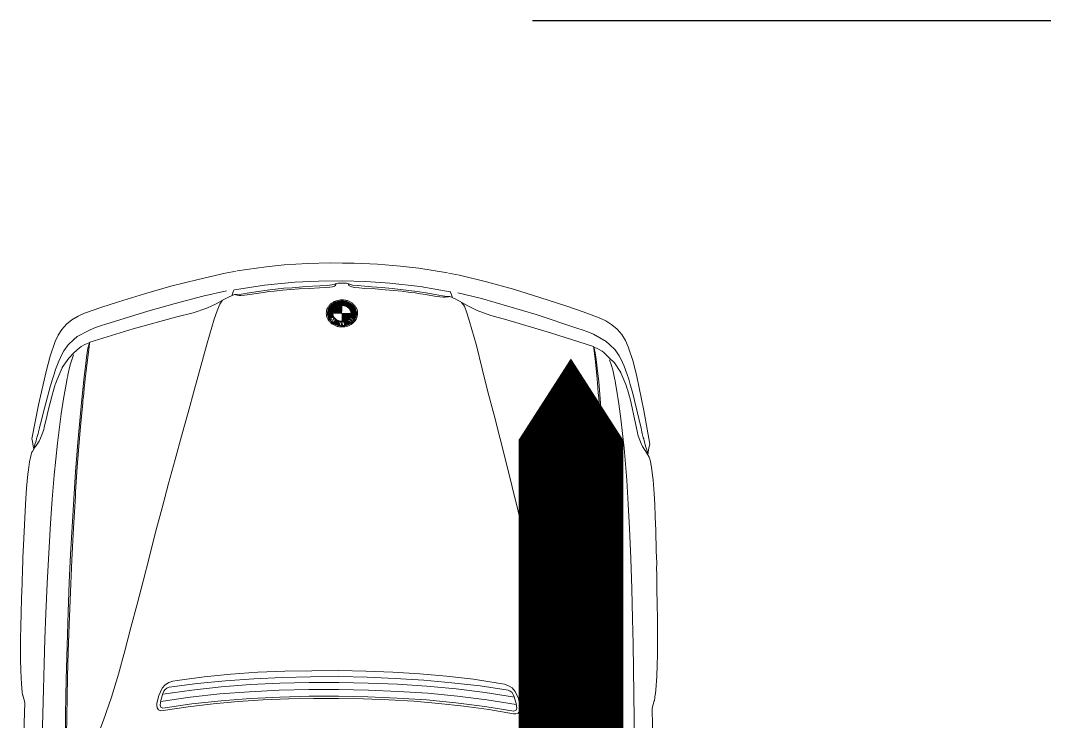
# Model space of a CAD drawing. Header units: metres. Extents: x -525 to 413, y -37 to 272.
# Drawn here: x 4.343 to 7.282, y 56.848 to 58.859 of the extents above; entities that cross this region are included whole.
import ezdxf

# ---------------------------------------------------------------- set-up
doc = ezdxf.new("R2010")
doc.units = ezdxf.units.M
doc.header["$MEASUREMENT"] = 0
doc.layers.get('0').update_dxf_attribs({"color": 254})
doc.layers.add('AUTOS', color=254, linetype='Continuous', lineweight=20)
doc.layers.add('SIMBOLOGIA', color=254, linetype='Continuous', lineweight=18)
doc.layers.add('COLUMNA', color=254, linetype='Continuous')

# ---------------------------------------------------------------- blocks, each defined once
blk = doc.blocks.new('8AUTOS')
at = {"linetype": 'Continuous'}
for p, q in [((1.7237, 1.2123), (1.4727, 1.2165)), ((1.7651, 1.2222), (1.7626, 1.2216)), ((2.4373, 1.2062), (2.4353, 1.2067)), ((2.512, 1.1843), (2.5005, 1.1872)), ((2.6866, 1.1224), (2.6856, 1.1229)), ((2.7598, 1.0446), (2.7536, 1.0585)), ((2.8325, 0.3537), (2.8326, 0.3517)), ((2.8338, 0.355), (2.8339, 0.3529)), ((2.8351, 0.3561), (2.8351, 0.3542)), ((2.8364, 0.3571), (2.8364, 0.3554)), ((2.8377, 0.358), (2.8377, 0.3566)), ((2.839, 0.3589), (2.839, 0.3558)), ((2.8403, 0.3597), (2.8403, 0.354)), ((2.8416, 0.3604), (2.8417, 0.3521)), ((2.8429, 0.361), (2.843, 0.3502)), ((2.8442, 0.3616), (2.8443, 0.3484)), ((2.8455, 0.362), (2.8456, 0.3453)), ((2.8468, 0.3625), (2.8469, 0.346)), ((2.8481, 0.3629), (2.8482, 0.3467)), ((2.8494, 0.3632), (2.8495, 0.3472)), ((2.8507, 0.3634), (2.8508, 0.3476)), ((2.852, 0.3636), (2.8521, 0.3479)), ((2.8533, 0.3638), (2.8534, 0.3481)), ((2.8546, 0.3639), (2.8547, 0.3483)), ((2.8559, 0.3639), (2.856, 0.3483)), ((2.8572, 0.3639), (2.8573, 0.3483)), ((2.8585, 0.3638), (2.8586, 0.3482)), ((2.8598, 0.3637), (2.8599, 0.348)), ((2.8611, 0.3635), (2.8612, 0.3477)), ((2.8624, 0.3633), (2.8625, 0.3473)), ((2.8637, 0.363), (2.8638, 0.3468)), ((2.865, 0.3627), (2.8651, 0.3462)), ((2.8663, 0.3622), (2.8664, 0.3455)), ((2.8676, 0.3618), (2.8677, 0.3447)), ((2.8689, 0.3612), (2.869, 0.3437)), ((2.8702, 0.3606), (2.8703, 0.3425)), ((2.8715, 0.3599), (2.8717, 0.3412)), ((2.8728, 0.3592), (2.873, 0.3397)), ((2.8741, 0.3584), (2.8743, 0.3378)), ((2.8754, 0.3575), (2.8756, 0.3355)), ((2.8767, 0.3565), (2.8769, 0.3324)), ((2.878, 0.3554), (2.8783, 0.3274)), ((2.8793, 0.3541), (2.8799, 0.291)), ((2.8807, 0.3528), (2.8812, 0.2924)), ((2.821, 0.3313), (2.8212, 0.3129)), ((2.8223, 0.3363), (2.8224, 0.3294)), ((2.8224, 0.3248), (2.8225, 0.3194)), ((2.8236, 0.3399), (2.8237, 0.3294)), ((2.8237, 0.3243), (2.8237, 0.3199)), ((2.8248, 0.3428), (2.825, 0.3295)), ((2.825, 0.3238), (2.825, 0.3204)), ((2.8261, 0.3452), (2.8263, 0.3296)), ((2.8274, 0.3473), (2.8276, 0.3296)), ((2.8287, 0.3492), (2.8289, 0.3297)), ((2.8289, 0.3255), (2.8289, 0.3252)), ((2.83, 0.3509), (2.8302, 0.3298)), ((2.8302, 0.3256), (2.8302, 0.3247)), ((2.8313, 0.3524), (2.8313, 0.3505)), ((2.8313, 0.3455), (2.8315, 0.3298)), ((2.8315, 0.3257), (2.8315, 0.3241)), ((2.8326, 0.3447), (2.8328, 0.3299)), ((2.8328, 0.3271), (2.8329, 0.3173)), ((2.834, 0.3406), (2.8341, 0.327)), ((2.8352, 0.3503), (2.8352, 0.3478)), ((2.8353, 0.3397), (2.8353, 0.3321)), ((2.8365, 0.3515), (2.8365, 0.3489)), ((2.8365, 0.3453), (2.8365, 0.3443)), ((2.8366, 0.3396), (2.8366, 0.3351)), ((2.8367, 0.3304), (2.8367, 0.3222)), ((2.8378, 0.3509), (2.8378, 0.3501)), ((2.8378, 0.3466), (2.8378, 0.344)), ((2.8379, 0.3402), (2.8379, 0.3375)), ((2.8379, 0.3337), (2.838, 0.3222)), ((2.8391, 0.3478), (2.8391, 0.3452)), ((2.8392, 0.3414), (2.8392, 0.3393)), ((2.8392, 0.3361), (2.8393, 0.3222)), ((2.8404, 0.3472), (2.8404, 0.3464)), ((2.8404, 0.3426), (2.8405, 0.3409)), ((2.8405, 0.338), (2.8406, 0.3222)), ((2.8417, 0.3438), (2.8417, 0.3423)), ((2.8418, 0.3396), (2.8419, 0.3223)), ((2.843, 0.345), (2.843, 0.3435)), ((2.8431, 0.3409), (2.8432, 0.3223)), ((2.8443, 0.3462), (2.8443, 0.3445)), ((2.8443, 0.3421), (2.8445, 0.3223)), ((2.8456, 0.343), (2.8458, 0.3223)), ((2.8469, 0.3438), (2.8471, 0.3223)), ((2.8482, 0.3445), (2.8484, 0.3223)), ((2.8495, 0.3451), (2.8497, 0.3223)), ((2.8508, 0.3455), (2.851, 0.3223)), ((2.8521, 0.3459), (2.8523, 0.3223)), ((2.8534, 0.3461), (2.8536, 0.3224)), ((2.8547, 0.3463), (2.8549, 0.3224)), ((2.856, 0.3483), (2.8565, 0.2964)), ((2.882, 0.3513), (2.8825, 0.2939)), ((2.8833, 0.3497), (2.8838, 0.2956)), ((2.8846, 0.3478), (2.885, 0.2974)), ((2.8859, 0.3458), (2.8863, 0.2995)), ((2.8872, 0.3434), (2.8876, 0.302)), ((2.8886, 0.3405), (2.8889, 0.3048)), ((2.8899, 0.337), (2.8902, 0.3084)), ((2.8912, 0.3319), (2.8914, 0.3135)), ((2.8225, 0.3148), (2.8226, 0.3078)), ((2.8238, 0.3148), (2.8239, 0.3043)), ((2.8251, 0.3147), (2.8252, 0.3014)), ((2.8263, 0.3233), (2.8263, 0.321)), ((2.8264, 0.3147), (2.8265, 0.299)), ((2.8276, 0.3228), (2.8276, 0.3215)), ((2.8277, 0.3146), (2.8279, 0.2969)), ((2.8289, 0.3223), (2.8289, 0.322)), ((2.829, 0.3191), (2.829, 0.3187)), ((2.829, 0.3146), (2.8292, 0.2951)), ((2.8302, 0.3196), (2.8303, 0.3187)), ((2.8303, 0.3145), (2.8304, 0.2977)), ((2.8305, 0.2953), (2.8305, 0.2934)), ((2.8315, 0.3202), (2.8316, 0.3187)), ((2.8316, 0.3145), (2.8317, 0.2988)), ((2.8329, 0.3144), (2.833, 0.3)), ((2.8331, 0.2948), (2.8331, 0.2906)), ((2.8342, 0.3174), (2.8343, 0.3011)), ((2.8344, 0.296), (2.8344, 0.2947)), ((2.8355, 0.3123), (2.8356, 0.3023)), ((2.8368, 0.3093), (2.8369, 0.3034)), ((2.8382, 0.307), (2.8382, 0.3044)), ((2.8383, 0.2962), (2.8383, 0.2959)), ((2.8395, 0.3051), (2.8395, 0.3028)), ((2.8395, 0.2995), (2.8396, 0.297)), ((2.8408, 0.3036), (2.8408, 0.2982)), ((2.8421, 0.3022), (2.8421, 0.2993)), ((2.8434, 0.3011), (2.8434, 0.2991)), ((2.8447, 0.3001), (2.8447, 0.2983)), ((2.8448, 0.296), (2.8449, 0.283)), ((2.846, 0.2993), (2.8462, 0.2825)), ((2.8473, 0.2986), (2.8475, 0.2821)), ((2.8486, 0.298), (2.8488, 0.2818)), ((2.8499, 0.2975), (2.8501, 0.2815)), ((2.8513, 0.2971), (2.8514, 0.2813)), ((2.8526, 0.2968), (2.8527, 0.2811)), ((2.8539, 0.2966), (2.854, 0.2809)), ((2.8552, 0.2965), (2.8553, 0.2809)), ((2.8562, 0.3224), (2.8564, 0.2984)), ((2.8565, 0.2964), (2.8566, 0.2809)), ((2.8575, 0.3224), (2.8577, 0.2985)), ((2.8578, 0.2965), (2.8579, 0.2809)), ((2.8588, 0.3224), (2.859, 0.2987)), ((2.8591, 0.2966), (2.8592, 0.281)), ((2.8601, 0.3224), (2.8603, 0.2989)), ((2.8604, 0.2969), (2.8605, 0.2811)), ((2.8614, 0.3224), (2.8616, 0.2992)), ((2.8617, 0.2972), (2.8618, 0.2813)), ((2.8627, 0.3224), (2.8629, 0.2997)), ((2.8629, 0.2976), (2.8631, 0.2816)), ((2.864, 0.3225), (2.8642, 0.3003)), ((2.8642, 0.2981), (2.8644, 0.2819)), ((2.8653, 0.3225), (2.8655, 0.3009)), ((2.8655, 0.2987), (2.8657, 0.2823)), ((2.8666, 0.3225), (2.8668, 0.3017)), ((2.8668, 0.2995), (2.867, 0.2827)), ((2.8679, 0.3225), (2.8681, 0.3027)), ((2.8681, 0.3003), (2.8683, 0.2832)), ((2.8692, 0.3225), (2.8694, 0.3038)), ((2.8694, 0.3013), (2.8696, 0.2838)), ((2.8705, 0.3225), (2.8707, 0.3052)), ((2.8707, 0.3025), (2.8709, 0.2844)), ((2.8718, 0.3225), (2.872, 0.3067)), ((2.872, 0.3038), (2.8722, 0.2851)), ((2.8731, 0.3225), (2.8732, 0.3086)), ((2.8733, 0.3054), (2.8735, 0.2859)), ((2.8744, 0.3225), (2.8745, 0.311)), ((2.8746, 0.3073), (2.8747, 0.2867)), ((2.8757, 0.3226), (2.8758, 0.3143)), ((2.8758, 0.3096), (2.876, 0.2876)), ((2.8771, 0.3127), (2.8773, 0.2887)), ((2.8784, 0.3177), (2.8786, 0.2898)), ((2.8318, 0.2937), (2.8318, 0.292)), ((2.8344, 0.2909), (2.8344, 0.2894)), ((2.8357, 0.2897), (2.8357, 0.2883)), ((2.837, 0.2904), (2.837, 0.2873)), ((2.8383, 0.2915), (2.8383, 0.2894)), ((2.8383, 0.2879), (2.8383, 0.2864)), ((2.8396, 0.287), (2.8397, 0.2856)), ((2.8409, 0.2862), (2.841, 0.2848)), ((2.8422, 0.2894), (2.8423, 0.2842)), ((2.8435, 0.2927), (2.8436, 0.2835)), ((2.7727, -0.4014), (2.7668, -0.4154)), ((2.7009, -0.4805), (2.6999, -0.481)), ((2.5275, -0.5456), (2.516, -0.5487)), ((1.7398, -0.5876), (1.4889, -0.5964)), ((2.4532, -0.5688), (2.4512, -0.5693)), ((1.7814, -0.5968), (1.7789, -0.5963))]:
    blk.add_line(p, q, dxfattribs=at)
for points in [[(1.7447, 1.2185), (1.7342, 1.2159), (1.7237, 1.2123)], [(1.7626, 1.2216), (1.7541, 1.2206), (1.7447, 1.2191)], [(1.7452, 1.219), (1.7447, 1.2185), (1.7452, 1.219)], [(2.4353, 1.2067), (2.4148, 1.211), (2.3912, 1.2138), (2.3787, 1.2151), (2.3382, 1.2183), (2.3092, 1.22), (2.2727, 1.2212), (2.2336, 1.2229), (2.1751, 1.2243), (2.1391, 1.2255), (2.1236, 1.2254), (2.1086, 1.2257), (2.0646, 1.2263), (2.0221, 1.227), (1.9801, 1.2276), (1.9421, 1.2277), (1.9061, 1.2279), (1.8761, 1.2277), (1.8476, 1.2269), (1.8146, 1.2256), (1.7761, 1.2233), (1.7656, 1.2222)], [(2.4393, 1.2057), (2.4393, 1.2057), (2.4373, 1.2062)], [(2.4438, 1.2037), (2.4418, 1.2047), (2.4393, 1.2057)], [(2.4808, 1.2056), (2.4738, 1.204), (2.4648, 1.2024), (2.4506, 1.1998)], [(2.6747, 1.1683), (2.578, 1.1884), (2.4808, 1.2056)], [(2.4624, 1.1924), (2.4549, 1.1973), (2.4438, 1.2037)], [(2.4749, 1.1935), (2.4644, 1.1969), (2.4508, 1.1997)], [(2.5081, 1.1718), (2.4971, 1.1752), (2.483, 1.1806), (2.474, 1.185), (2.4624, 1.1924)], [(2.4749, 1.1935), (2.4804, 1.1921), (2.4905, 1.1896), (2.4965, 1.1882), (2.4995, 1.1872), (2.5005, 1.1872)], [(2.8091, 1.012), (2.8029, 1.0284), (2.7963, 1.0444), (2.7759, 1.0807), (2.7673, 1.0906), (2.7517, 1.106), (2.7341, 1.1183), (2.7261, 1.1228), (2.705, 1.1326), (2.6804, 1.1413), (2.6674, 1.1452), (2.6523, 1.1496), (2.6303, 1.1559), (2.5546, 1.1742), (2.5265, 1.181), (2.521, 1.1824), (2.512, 1.1843)], [(2.7234, 1.0902), (2.7093, 1.0951), (2.6943, 1.0995), (2.6657, 1.1057), (2.6657, 1.1057), (2.6632, 1.1062), (2.6552, 1.1076), (2.6387, 1.1105), (2.5971, 1.1171), (2.5536, 1.1227), (2.469, 1.132), (2.3774, 1.1396), (2.3084, 1.144), (2.2388, 1.1479), (2.1528, 1.1516), (2.0663, 1.1544), (1.9797, 1.1566), (1.9072, 1.1579), (1.8352, 1.1588), (1.7632, 1.1596), (1.6917, 1.1605), (1.6162, 1.1608), (1.5407, 1.1616), (1.4382, 1.1617)], [(2.6379, 1.1415), (2.6244, 1.1453), (2.6068, 1.1502), (2.5848, 1.1555), (2.5627, 1.1603), (2.5452, 1.1641), (2.5136, 1.1709), (2.5081, 1.1718)], [(2.861, 1.015), (2.8436, 1.0608), (2.835, 1.0792), (2.8238, 1.0971), (2.8112, 1.1125), (2.796, 1.1254), (2.7789, 1.1357), (2.7604, 1.1441), (2.7182, 1.1577), (2.6747, 1.1683)], [(2.6856, 1.1229), (2.6519, 1.1366), (2.6394, 1.141), (2.6379, 1.1415)], [(2.6866, 1.1224), (2.7142, 1.1041), (2.7288, 1.0894)], [(1.6088, 1.0948), (1.6923, 1.0955), (1.7918, 1.0949), (1.8888, 1.0943), (1.9858, 1.0926), (2.0703, 1.0909), (2.1503, 1.0886), (2.2299, 1.0858), (2.3094, 1.0825), (2.3884, 1.0787), (2.4725, 1.074), (2.5555, 1.0677), (2.5861, 1.0655), (2.6606, 1.0592), (2.6907, 1.0559), (2.7162, 1.0532), (2.7302, 1.0513), (2.7432, 1.0494), (2.7492, 1.048)], [(1.6233, 1.0914), (1.6943, 1.0915), (1.7328, 1.0914), (1.7593, 1.0916), (1.7803, 1.0913), (1.7998, 1.091), (1.8713, 1.0906), (1.9488, 1.0893), (2.0659, 1.0868), (2.1354, 1.085), (2.2269, 1.0818), (2.3179, 1.0781), (2.3304, 1.0777), (2.402, 1.0739), (2.473, 1.0695), (2.5286, 1.066), (2.5856, 1.0615), (2.5926, 1.0611), (2.5986, 1.0606), (2.6136, 1.0592), (2.6286, 1.0579), (2.6436, 1.0565), (2.6557, 1.0556), (2.6787, 1.0533), (2.7257, 1.0487), (2.7477, 1.0459), (2.7568, 1.045), (2.7608, 1.0446)], [(2.7288, 1.0894), (2.744, 1.0734), (2.7475, 1.0689), (2.7536, 1.0585)], [(2.8877, 0.6658), (2.8766, 0.6736), (2.8575, 0.6809), (2.8334, 0.6887), (2.7638, 0.7081), (2.6976, 0.7245), (2.631, 0.7414), (2.5638, 0.7588), (2.4962, 0.7762), (2.4285, 0.7936), (2.3588, 0.811), (2.2887, 0.8283), (2.219, 0.8457), (2.1489, 0.8626), (2.0782, 0.8794), (2.0111, 0.8953), (1.9439, 0.9117), (1.8768, 0.9281), (1.8096, 0.9455), (1.7429, 0.9645), (1.6767, 0.9854), (1.5875, 1.0181), (1.5498, 1.0347)], [(2.7598, 1.0446), (2.7557, 1.046), (2.7492, 1.048)], [(2.8643, 0.71), (2.8504, 0.7498), (2.8375, 0.7957), (2.8009, 0.9209), (2.7608, 1.0446)], [(2.9149, 0.6549), (2.8986, 0.7228), (2.8764, 0.8016), (2.8527, 0.8794), (2.8132, 0.999), (2.8091, 1.012)], [(2.861, 1.015), (2.878, 0.9646), (2.9022, 0.8898), (2.9253, 0.8145), (2.9465, 0.7372), (2.9657, 0.6594), (2.972, 0.6279)], [(1.7286, 0.8338), (1.7216, 0.8338), (1.7146, 0.8322), (1.7092, 0.8281), (1.7067, 0.8216), (1.7073, 0.8146)], [(1.7749, 0.7992), (1.7724, 0.8052), (1.7683, 0.8107), (1.7628, 0.8141), (1.7563, 0.8166), (1.7497, 0.8185), (1.7432, 0.8204), (1.7367, 0.8219), (1.7302, 0.8233), (1.7232, 0.8243), (1.7172, 0.8222), (1.7148, 0.8157)], [(1.7946, 0.7764), (1.792, 0.7884), (1.7879, 0.8003), (1.7813, 0.8108), (1.7717, 0.8192), (1.7507, 0.8285), (1.7286, 0.8338)], [(1.7073, 0.8146), (1.7199, 0.7437), (1.7295, 0.6723), (1.7372, 0.6004), (1.7433, 0.5284), (1.7475, 0.4565), (1.7501, 0.3845), (1.7513, 0.3125)], [(1.7148, 0.8157), (1.7285, 0.7328), (1.7388, 0.6489), (1.747, 0.565), (1.7523, 0.481), (1.756, 0.3965), (1.7578, 0.3126)], [(1.7337, 0.8224), (1.7475, 0.7385), (1.7582, 0.6536), (1.766, 0.5686), (1.7717, 0.4832), (1.7755, 0.3982), (1.7773, 0.3127)], [(1.7548, 0.8171), (1.768, 0.7337), (1.7788, 0.6498), (1.7865, 0.5658), (1.7923, 0.4819), (1.7955, 0.3974), (1.7973, 0.3129)], [(1.7749, 0.7992), (1.7871, 0.7188), (1.7964, 0.6379), (1.8036, 0.557), (1.8088, 0.4755), (1.812, 0.3945), (1.8138, 0.3131)], [(1.8313, 0.3132), (1.8296, 0.3907), (1.8269, 0.4682), (1.8222, 0.5456), (1.8155, 0.6226), (1.8063, 0.6995), (1.7946, 0.7764)], [(2.9045, 0.6318), (2.8983, 0.6468), (2.8912, 0.6597), (2.8775, 0.6836), (2.8643, 0.71)], [(2.9013, 0.6395), (2.9149, 0.6349), (2.9169, 0.6339), (2.9185, 0.6325)], [(2.9045, 0.6318), (2.9045, 0.6313), (2.9045, 0.6298), (2.904, 0.6278), (2.9035, 0.6238), (2.9026, 0.6183), (2.9026, 0.6138), (2.9037, 0.6028), (2.9059, 0.5878), (2.9101, 0.5624), (2.9122, 0.5474), (2.9148, 0.5329), (2.9165, 0.5184), (2.9197, 0.4945), (2.9219, 0.4705), (2.9241, 0.4465), (2.9264, 0.4175), (2.9281, 0.388), (2.9293, 0.372), (2.9309, 0.3586), (2.932, 0.3506), (2.934, 0.3456), (2.9361, 0.3421), (2.9381, 0.3416), (2.9391, 0.3411), (2.9401, 0.3411), (2.9406, 0.3411), (2.9406, 0.3421), (2.94, 0.3436), (2.939, 0.3466), (2.9375, 0.3526), (2.9358, 0.3666), (2.9341, 0.3871), (2.9325, 0.4076), (2.9302, 0.4371), (2.9274, 0.4665), (2.9252, 0.4905), (2.922, 0.5145), (2.9188, 0.5385), (2.9151, 0.5639), (2.9103, 0.5894), (2.9066, 0.6113), (2.905, 0.6238), (2.9045, 0.6298), (2.9045, 0.6318)], [(2.9185, 0.6325), (2.9332, 0.5466), (2.943, 0.4597), (2.9476, 0.3912), (2.9497, 0.3232)], [(2.9725, 0.6254), (2.9858, 0.5426), (2.989, 0.5166), (2.9922, 0.4906), (2.9973, 0.4242), (3.0004, 0.3577), (3.0007, 0.3237)], [(2.8314, 0.3507), (2.8382, 0.357), (2.8452, 0.3471), (2.8382, 0.3404)], [(2.8355, 0.348), (2.8381, 0.3504), (2.837, 0.352), (2.8344, 0.3496), (2.8344, 0.3496)], [(2.8367, 0.3456), (2.8396, 0.3483), (2.8407, 0.3467), (2.8378, 0.344)], [(2.9427, 0.3232), (2.9427, 0.3272), (2.9426, 0.3317), (2.9426, 0.3352), (2.9416, 0.3386), (2.9406, 0.3416)], [(2.9779, 0.0215), (2.9897, 0.1046), (2.9924, 0.1306), (2.9952, 0.1566), (2.9991, 0.2232), (3.001, 0.2897), (3.0007, 0.3237)], [(1.7163, -0.1903), (1.7276, -0.1192), (1.736, -0.0477), (1.7423, 0.0244), (1.7472, 0.0965), (1.7501, 0.1685), (1.7514, 0.2405), (1.7513, 0.3125)], [(1.7238, -0.1913), (1.736, -0.1082), (1.7448, -0.0241), (1.7515, 0.06), (1.7553, 0.144), (1.7575, 0.2286), (1.7578, 0.3126)], [(1.7428, -0.1976), (1.7551, -0.1135), (1.7643, -0.0284), (1.7706, 0.0567), (1.7748, 0.1422), (1.777, 0.2272), (1.7773, 0.3127)], [(1.7638, -0.1919), (1.7755, -0.1083), (1.7848, -0.0242), (1.791, 0.0598), (1.7953, 0.1439), (1.797, 0.2284), (1.7973, 0.3129)], [(1.7836, -0.1737), (1.7944, -0.0931), (1.8022, -0.0121), (1.8079, 0.069), (1.8117, 0.1505), (1.8135, 0.2316), (1.8138, 0.3131)], [(1.8313, 0.3132), (1.831, 0.2357), (1.8297, 0.1582), (1.8263, 0.0807), (1.821, 0.0036), (1.8132, -0.0735), (1.8029, -0.1506)], [(2.91, 0.0139), (2.91, 0.0144), (2.91, 0.0159), (2.9095, 0.0178), (2.9089, 0.0218), (2.9079, 0.0273), (2.9078, 0.0318), (2.9087, 0.0428), (2.9106, 0.0579), (2.9144, 0.0834), (2.9162, 0.0984), (2.9186, 0.1129), (2.92, 0.1274), (2.9228, 0.1515), (2.9245, 0.1755), (2.9263, 0.1995), (2.9281, 0.2285), (2.9293, 0.258), (2.9302, 0.274), (2.9315, 0.2876), (2.9325, 0.2956), (2.9344, 0.3006), (2.9364, 0.3041), (2.9384, 0.3046), (2.9394, 0.3051), (2.9404, 0.3051), (2.9409, 0.3051), (2.9409, 0.3041), (2.9404, 0.3026), (2.9394, 0.2996), (2.938, 0.2936), (2.9366, 0.2796), (2.9353, 0.2591), (2.934, 0.2386), (2.9322, 0.2091), (2.93, 0.1795), (2.9282, 0.1555), (2.9254, 0.1315), (2.9227, 0.1075), (2.9194, 0.0819), (2.9151, 0.0564), (2.9118, 0.0344), (2.9104, 0.0219), (2.91, 0.0159), (2.91, 0.0139)], [(2.924, 0.0135), (2.9372, 0.0996), (2.9454, 0.1867), (2.9488, 0.2552), (2.9497, 0.3232)], [(2.9427, 0.3232), (2.9428, 0.3192), (2.9428, 0.3147), (2.9428, 0.3112), (2.9419, 0.3076), (2.9409, 0.3046)], [(2.91, 0.0139), (2.9041, -0.0012), (2.8972, -0.0143), (2.884, -0.0384), (2.8712, -0.065)], [(2.8734, -0.37), (2.8895, -0.3193), (2.9123, -0.2441), (2.9341, -0.1684), (2.9539, -0.0908), (2.9717, -0.0126), (2.9774, 0.019)], [(2.907, 0.0061), (2.9205, 0.0109), (2.9225, 0.012), (2.924, 0.0135)], [(2.8939, -0.0204), (2.8829, -0.0284), (2.8639, -0.0361), (2.84, -0.0443), (2.7707, -0.0649), (2.7048, -0.0825), (2.6385, -0.1006), (2.5717, -0.1192), (2.5043, -0.1378), (2.437, -0.1564), (2.3677, -0.175), (2.2978, -0.1936), (2.2285, -0.2123), (2.1586, -0.2304), (2.0883, -0.2485), (2.0215, -0.2656), (1.9546, -0.2832), (1.8878, -0.3008), (1.8209, -0.3194), (1.7546, -0.3395), (1.6888, -0.3616), (1.6001, -0.3959), (1.5628, -0.4132)], [(2.9209, -0.009), (2.9058, -0.0772), (2.885, -0.1564), (2.8627, -0.2346), (2.8253, -0.3549), (2.8214, -0.368)], [(2.8712, -0.065), (2.858, -0.1051), (2.846, -0.1512), (2.8116, -0.277), (2.7737, -0.4014)], [(1.7836, -0.1737), (1.7812, -0.1798), (1.7772, -0.1853), (1.7718, -0.1888), (1.7653, -0.1914), (1.7588, -0.1935), (1.7523, -0.1955), (1.7458, -0.1971), (1.7393, -0.1986), (1.7324, -0.1997), (1.7263, -0.1977), (1.7238, -0.1913)], [(1.8029, -0.1506), (1.8005, -0.1626), (1.7966, -0.1746), (1.7902, -0.1852), (1.7808, -0.1938), (1.7599, -0.2034), (1.7379, -0.2091)], [(1.7379, -0.2091), (1.7309, -0.2092), (1.7239, -0.2078), (1.7184, -0.2038), (1.7158, -0.1973), (1.7163, -0.1903)], [(2.8214, -0.368), (2.8155, -0.3845), (2.8092, -0.4006), (2.7895, -0.4372), (2.7811, -0.4473), (2.7657, -0.463), (2.7484, -0.4756), (2.7404, -0.4802), (2.7195, -0.4904), (2.6951, -0.4996), (2.6821, -0.5037), (2.6671, -0.5083), (2.6452, -0.515), (2.5699, -0.5347), (2.5419, -0.542), (2.5365, -0.5435), (2.5275, -0.5456)], [(2.8734, -0.37), (2.8568, -0.4161), (2.8485, -0.4347), (2.8377, -0.4528), (2.8253, -0.4684), (2.8104, -0.4816), (2.7935, -0.4922), (2.7751, -0.5009), (2.7332, -0.5152), (2.6898, -0.5266)], [(1.6228, -0.4722), (1.7063, -0.4714), (1.8058, -0.469), (1.9027, -0.4667), (1.9997, -0.4633), (2.0842, -0.4601), (2.1642, -0.4563), (2.2436, -0.4521), (2.3231, -0.4474), (2.402, -0.4422), (2.486, -0.436), (2.5689, -0.4282), (2.5994, -0.4254), (2.6738, -0.4178), (2.7038, -0.414), (2.7293, -0.4108), (2.7433, -0.4087), (2.7562, -0.4065), (2.7622, -0.405)], [(1.6373, -0.4686), (1.7082, -0.4674), (1.7467, -0.4666), (1.7732, -0.4663), (1.7942, -0.4656), (1.8137, -0.465), (1.8852, -0.4633), (1.9627, -0.4606), (2.0797, -0.4561), (2.1491, -0.453), (2.2406, -0.4482), (2.3315, -0.4428), (2.344, -0.4422), (2.4155, -0.4371), (2.4865, -0.4315), (2.5419, -0.427), (2.5989, -0.4214), (2.6059, -0.4209), (2.6119, -0.4203), (2.6268, -0.4187), (2.6418, -0.4171), (2.6568, -0.4154), (2.6688, -0.4143), (2.6918, -0.4116), (2.7387, -0.4062), (2.7607, -0.403), (2.7697, -0.4019), (2.7737, -0.4014)], [(2.7727, -0.4014), (2.7687, -0.4029), (2.7622, -0.405)], [(2.7426, -0.4468), (2.7575, -0.4305), (2.7609, -0.426), (2.7668, -0.4154)], [(2.7371, -0.4477), (2.7232, -0.4528), (2.7082, -0.4575), (2.6798, -0.4642), (2.6798, -0.4642), (2.6773, -0.4647), (2.6693, -0.4663), (2.6528, -0.4695), (2.6114, -0.4768), (2.5679, -0.4832), (2.4835, -0.494), (2.3921, -0.5033), (2.3231, -0.5089), (2.2537, -0.514), (2.1677, -0.5193), (2.0813, -0.5236), (1.9948, -0.5274), (1.9223, -0.53), (1.8503, -0.5321), (1.7783, -0.5343), (1.7069, -0.5364), (1.6314, -0.5381), (1.5559, -0.5403), (1.4534, -0.5422)], [(2.7009, -0.4805), (2.7282, -0.4618), (2.7426, -0.4468)], [(2.6999, -0.481), (2.6665, -0.4953), (2.6541, -0.5), (2.6526, -0.5005)], [(2.6898, -0.5266), (2.5935, -0.5485), (2.4967, -0.5674)], [(2.6526, -0.5005), (2.6391, -0.5046), (2.6217, -0.5097), (2.5997, -0.5154), (2.5778, -0.5206), (2.5603, -0.5248), (2.5289, -0.5321), (2.5234, -0.5331)], [(2.4781, -0.5545), (2.4706, -0.5596), (2.4597, -0.5662)], [(2.4906, -0.5554), (2.4801, -0.559), (2.4665, -0.562)], [(2.5234, -0.5331), (2.5124, -0.5367), (2.4984, -0.5424), (2.4895, -0.5469), (2.4781, -0.5545)], [(2.4906, -0.5554), (2.496, -0.5539), (2.506, -0.5513), (2.512, -0.5497), (2.515, -0.5487), (2.516, -0.5487)], [(1.7609, -0.5935), (1.7504, -0.591), (1.7398, -0.5876)], [(2.4512, -0.5693), (2.4307, -0.574), (2.4073, -0.5772), (2.3948, -0.5788), (2.3543, -0.5826), (2.3253, -0.5849), (2.2888, -0.5867), (2.2499, -0.5891), (2.1914, -0.5916), (2.1554, -0.5934), (2.1399, -0.5936), (2.1249, -0.5942), (2.0809, -0.5956), (2.0384, -0.597), (1.9964, -0.5983), (1.9584, -0.5992), (1.9224, -0.6), (1.8924, -0.6003), (1.8639, -0.6), (1.8309, -0.5993), (1.7924, -0.5977), (1.7819, -0.5968)], [(2.4552, -0.5682), (2.4552, -0.5682), (2.4532, -0.5688)], [(2.4597, -0.5662), (2.4577, -0.5672), (2.4552, -0.5682)], [(2.4967, -0.5674), (2.4897, -0.5659), (2.4806, -0.5645), (2.4663, -0.5622)], [(1.7614, -0.5939), (1.7609, -0.5935), (1.7614, -0.5939)], [(1.7789, -0.5963), (1.7704, -0.5954), (1.7609, -0.5941)]]:
    blk.add_lwpolyline(points, dxfattribs=at)
for points in [[(2.8566, 0.2774, -0.056462), (2.849, 0.2782, -0.055115), (2.8417, 0.2807, -0.052786), (2.8349, 0.2848, -0.05002), (2.8289, 0.2903, -0.047333), (2.824, 0.2971, -0.045092), (2.8203, 0.3048, -0.043513), (2.8181, 0.3133, -0.042704), (2.8172, 0.322, -0.042704), (2.8179, 0.3308, -0.043513), (2.82, 0.3393, -0.045092), (2.8236, 0.3471, -0.047333), (2.8284, 0.354, -0.05002), (2.8342, 0.3596, -0.052786), (2.8409, 0.3638, -0.055115), (2.8482, 0.3664, -0.056462), (2.8558, 0.3674, -0.056462), (2.8634, 0.3666, -0.055115), (2.8708, 0.3641, -0.052786), (2.8776, 0.36, -0.05002), (2.8835, 0.3544, -0.047333), (2.8884, 0.3477, -0.045092), (2.8921, 0.3399, -0.043513), (2.8944, 0.3315, -0.042704), (2.8952, 0.3227, -0.042704), (2.8946, 0.3139, -0.043513), (2.8924, 0.3055, -0.045092), (2.8889, 0.2977, -0.047333), (2.8841, 0.2908, -0.05002), (2.8782, 0.2852, -0.052786), (2.8715, 0.2809, -0.055115), (2.8642, 0.2783, -0.056462)], [(2.8202, 0.3221, -0.042704), (2.8208, 0.3302, -0.043513), (2.8228, 0.338, -0.045092), (2.8261, 0.3452, -0.047333), (2.8305, 0.3515, -0.05002), (2.8359, 0.3567, -0.052786), (2.8421, 0.3606, -0.055115), (2.8488, 0.3631, -0.056462), (2.8559, 0.3639, -0.056462), (2.8629, 0.3632, -0.055115), (2.8697, 0.3609, -0.052786), (2.8759, 0.3571, -0.05002), (2.8814, 0.352, -0.047333), (2.886, 0.3457, -0.045092), (2.8893, 0.3386, -0.043513), (2.8915, 0.3308, -0.042704), (2.8922, 0.3227, -0.042704), (2.8916, 0.3146, -0.043513), (2.8896, 0.3068, -0.045092), (2.8864, 0.2996, -0.047333), (2.8819, 0.2932, -0.05002), (2.8765, 0.288, -0.052786), (2.8703, 0.2841, -0.055115), (2.8636, 0.2817, -0.056462), (2.8566, 0.2808, -0.056462), (2.8496, 0.2816, -0.055115), (2.8428, 0.2839, -0.052786), (2.8365, 0.2877, -0.05002), (2.831, 0.2928, -0.047333), (2.8265, 0.299, -0.045092), (2.8231, 0.3062, -0.043513), (2.821, 0.314, -0.042704)], [(2.8337, 0.3222, -0.042704), (2.8341, 0.3273, -0.043513), (2.8353, 0.3321, -0.045092), (2.8374, 0.3366, -0.047333), (2.8402, 0.3406, -0.05002), (2.8435, 0.3439, -0.052786), (2.8474, 0.3463, -0.055115), (2.8516, 0.3478, -0.056462), (2.856, 0.3483, -0.056462), (2.8604, 0.3479, -0.055115), (2.8646, 0.3464, -0.052786), (2.8685, 0.3441, -0.05002), (2.872, 0.3409, -0.047333), (2.8748, 0.337, -0.045092), (2.8769, 0.3325, -0.043513), (2.8782, 0.3276, -0.042704), (2.8787, 0.3226, -0.042704), (2.8783, 0.3175, -0.043513), (2.8771, 0.3126, -0.045092), (2.8751, 0.3081, -0.047333), (2.8723, 0.3042, -0.05002), (2.8689, 0.3009, -0.052786), (2.865, 0.2985, -0.055115), (2.8608, 0.297, -0.056462), (2.8565, 0.2964, -0.056462), (2.8521, 0.2969, -0.055115), (2.8478, 0.2983, -0.052786), (2.8439, 0.3007, -0.05002), (2.8405, 0.3039, -0.047333), (2.8376, 0.3078, -0.045092), (2.8355, 0.3123, -0.043513), (2.8342, 0.3171, -0.042704)]]:
    blk.add_lwpolyline(points, format="xyb", close=True, dxfattribs=at)
for points in [[(2.822, 0.3293), (2.8331, 0.3299), (2.8326, 0.3257), (2.8281, 0.3255), (2.8327, 0.3237), (2.8327, 0.3207), (2.8282, 0.3188), (2.8327, 0.3186), (2.8332, 0.3144), (2.8221, 0.3148), (2.8216, 0.3191), (2.8292, 0.3221), (2.8216, 0.3251)], [(2.8293, 0.2967), (2.8381, 0.3045), (2.8404, 0.3017), (2.8381, 0.2957), (2.8425, 0.2997), (2.8455, 0.2978), (2.8409, 0.2862), (2.8379, 0.2882), (2.8396, 0.2927), (2.836, 0.2894), (2.8333, 0.2919), (2.8352, 0.2967), (2.8318, 0.2937)]]:
    blk.add_lwpolyline(points, close=True, dxfattribs=at)
for points in [[(2.8331, 0.3446, -0.057431), (2.8325, 0.3447, -0.05562), (2.832, 0.345, -0.052954), (2.8315, 0.3453, -0.050038), (2.831, 0.3458, -0.047381), (2.8307, 0.3464, -0.045314), (2.8305, 0.347, -0.044018), (2.8303, 0.3476, -0.04357), (2.8303, 0.3483, -0.043992), (2.8304, 0.349, -0.045263), (2.8307, 0.3496, -0.047309), (2.831, 0.3502, -0.049952), (2.8314, 0.3507, -0.049952)], [(2.8382, 0.3404, -0.053032), (2.8376, 0.34, -0.055748), (2.837, 0.3397, -0.057627), (2.8364, 0.3396, -0.058156), (2.8357, 0.3396, -0.057179), (2.8351, 0.3398, -0.054981), (2.8345, 0.3401, -0.052134), (2.834, 0.3405, -0.049237), (2.8335, 0.3411, -0.046745), (2.8332, 0.3417, -0.044932), (2.833, 0.3424, -0.043938), (2.8329, 0.3432, -0.043818), (2.8329, 0.3439, -0.044576), (2.8331, 0.3446, -0.044576)], [(2.8344, 0.3496, 0.049195), (2.8343, 0.3494, 0.046619), (2.8342, 0.3493, 0.044593), (2.8341, 0.3491, 0.043291), (2.8341, 0.3489, 0.042789), (2.8341, 0.3487, 0.04311), (2.8341, 0.3485, 0.044241), (2.8342, 0.3483, 0.046119), (2.8343, 0.3481, 0.048595), (2.8344, 0.348, 0.051392), (2.8345, 0.3479, 0.054067), (2.8347, 0.3478, 0.056064), (2.8349, 0.3478, 0.056876), (2.835, 0.3478, 0.056274), (2.8352, 0.3478, 0.054429), (2.8354, 0.3479, 0.051819), (2.8355, 0.348, 0.051819)], [(2.8378, 0.344, -0.051748), (2.8377, 0.3439, -0.054351), (2.8375, 0.3438, -0.056193), (2.8374, 0.3438, -0.056799), (2.8372, 0.3438, -0.055997), (2.837, 0.3438, -0.054011), (2.8369, 0.3439, -0.051346), (2.8367, 0.344, -0.048556), (2.8366, 0.3442, -0.046081), (2.8365, 0.3443, -0.044201), (2.8364, 0.3445, -0.043062), (2.8364, 0.3447, -0.042729), (2.8364, 0.3449, -0.043217), (2.8364, 0.3451, -0.044502), (2.8365, 0.3453, -0.04651), (2.8366, 0.3455, -0.049071), (2.8367, 0.3456, -0.049071)]]:
    blk.add_lwpolyline(points, format="xyb", dxfattribs=at)

msp = doc.modelspace()

# ---------------------------------------------------------------- linework, layer by layer
at = {"layer": 'COLUMNA', "ltscale": 0.2}
msp.add_line((5.8127, 58.8592), (10.167, 58.8592), dxfattribs=at)
at = {"layer": 'SIMBOLOGIA'}
msp.add_lwpolyline([(5.9226, 56.2576, 0.3006, 0.3006, 0), (5.9226, 57.2882, 0.7729, 0, 0), (5.9226, 57.8894, 0, 0, 0)], format="xyseb", dxfattribs=at)

# ---------------------------------------------------------------- block references
at = {"layer": 'AUTOS', "xscale": -1, "rotation": 270}
msp.add_blockref('8AUTOS', (4.9433, 55.1625), dxfattribs=at)

doc.saveas('drawing.dxf')
